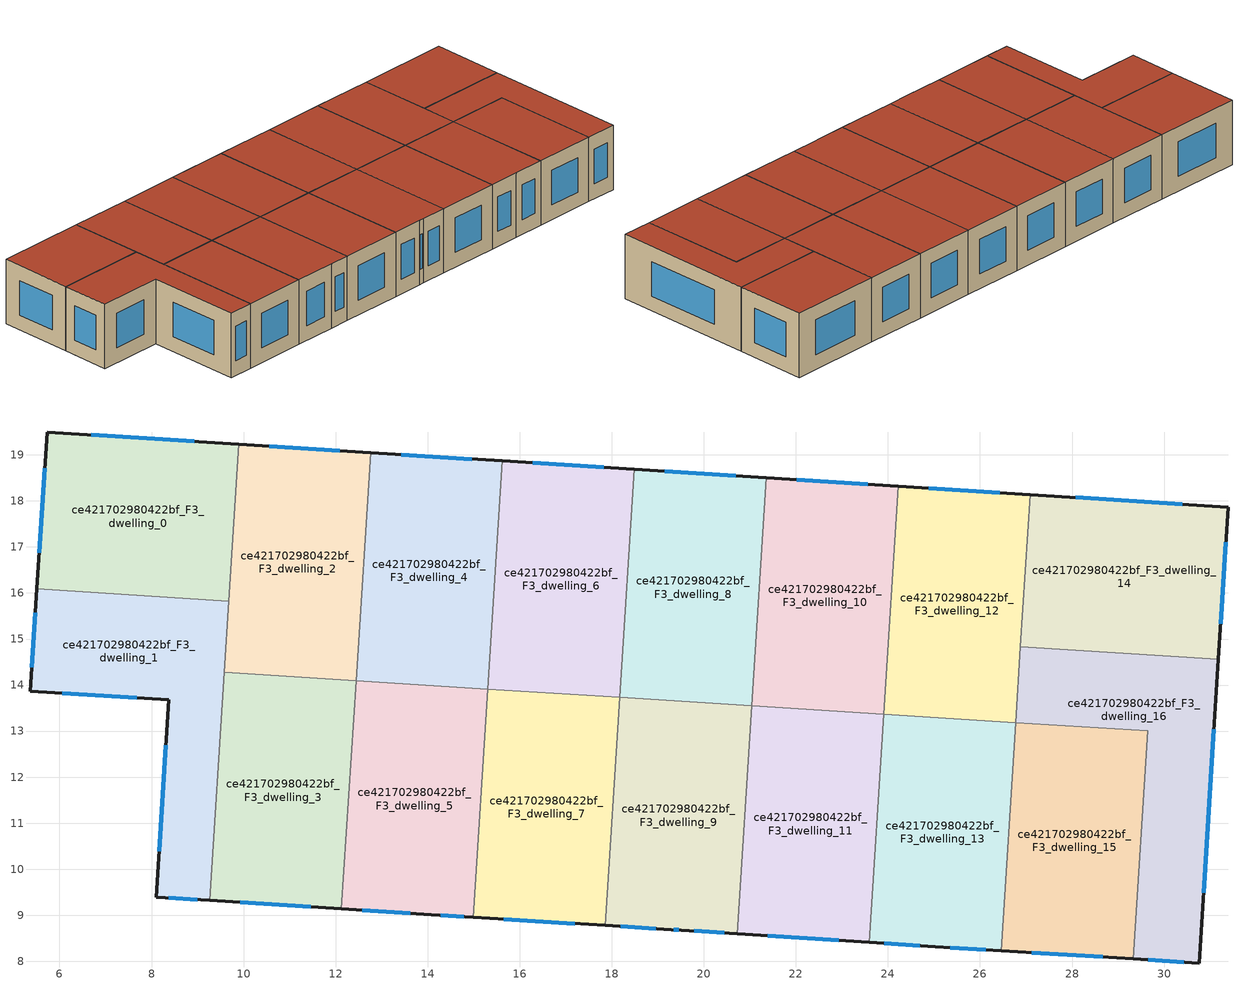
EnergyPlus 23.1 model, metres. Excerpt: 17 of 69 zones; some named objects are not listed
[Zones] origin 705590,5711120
ce421702980422bf_F3_dwelling_0
 floor to ce421702980422bf_F2_dwelling_0 (EU_floor_Construction): 9.89,19.23 9.68,15.82 5.51,16.09 5.73,19.5 z9
 wall outside (EU_wall_Construction): 9.89,19.23 5.73,19.5 5.51,16.09 z9:12
 wall to ce421702980422bf_F3_dwelling_1 (EU_wall_Construction): 5.51,16.09 9.68,15.82 z9:12
 wall to ce421702980422bf_F3_dwelling_2 (EU_wall_Construction): 9.68,15.82 9.89,19.23 z9:12
 window (EU_Window_Construction): 5.68,18.71 5.56,16.88 / 8.93,19.29 6.69,19.44 z9.69:11.31
 roof outside (EU_roof_Construction): 9.68,15.82 9.89,19.23 5.73,19.5 5.51,16.09 z12
ce421702980422bf_F3_dwelling_1
 floor to ce421702980422bf_F2_dwelling_1 (EU_floor_Construction): 9.68,15.82 9.26,9.32 8.1,9.39 8.38,13.68 5.37,13.87 5.51,16.09 z9
 wall outside (EU_wall_Construction): 5.51,16.09 5.37,13.87 8.38,13.68 8.1,9.39 9.26,9.32 z9:12
 wall to ce421702980422bf_F3_dwelling_3 (EU_wall_Construction): 9.26,9.32 9.58,14.28 z9:12
 wall to ce421702980422bf_F3_dwelling_2 (EU_wall_Construction): 9.58,14.28 9.68,15.82 z9:12
 window (EU_Window_Construction): 5.48,15.57 5.4,14.38 / 8.37,9.38 8.99,9.34 / 8.31,12.69 8.17,10.39 / 6.06,13.83 7.68,13.72 z9.69:11.31
 roof outside (EU_roof_Construction): 9.26,9.32 9.68,15.82 5.51,16.09 5.37,13.87 8.38,13.68 8.1,9.39 z12
ce421702980422bf_F3_dwelling_10
 floor to ce421702980422bf_F2_dwelling_10 (EU_floor_Construction): 24.22,18.32 23.91,13.37 21.04,13.55 21.36,18.5 z9
 wall outside (EU_wall_Construction): 24.22,18.32 21.36,18.5 z9:12
 wall to ce421702980422bf_F3_dwelling_12 (EU_wall_Construction): 23.91,13.37 24.22,18.32 z9:12
 wall to ce421702980422bf_F3_dwelling_11 (EU_wall_Construction): 21.04,13.55 23.91,13.37 z9:12
 wall to ce421702980422bf_F3_dwelling_8 (EU_wall_Construction): 21.36,18.5 21.04,13.55 z9:12
 window (EU_Window_Construction): 23.56,18.36 22.02,18.46 z9.69:11.31
 roof outside (EU_roof_Construction): 23.91,13.37 24.22,18.32 21.36,18.5 21.04,13.55 z12
ce421702980422bf_F3_dwelling_11
 floor to ce421702980422bf_F2_dwelling_11 (EU_floor_Construction): 23.91,13.37 23.59,8.41 20.73,8.6 21.04,13.55 z9
 wall outside (EU_wall_Construction): 20.73,8.6 23.59,8.41 z9:12
 wall to ce421702980422bf_F3_dwelling_13 (EU_wall_Construction): 23.59,8.41 23.91,13.37 z9:12
 wall to ce421702980422bf_F3_dwelling_9 (EU_wall_Construction): 21.04,13.55 20.73,8.6 z9:12
 window (EU_Window_Construction): 21.39,8.55 22.93,8.45 z9.69:11.31
 roof outside (EU_roof_Construction): 23.59,8.41 23.91,13.37 21.04,13.55 20.73,8.6 z12
ce421702980422bf_F3_dwelling_12
 floor to ce421702980422bf_F2_dwelling_12 (EU_floor_Construction): 27.09,18.14 26.77,13.18 23.91,13.37 24.22,18.32 z9
 wall outside (EU_wall_Construction): 27.09,18.14 24.22,18.32 z9:12
 wall to ce421702980422bf_F3_dwelling_13 (EU_wall_Construction): 23.91,13.37 26.77,13.18 z9:12
 wall to ce421702980422bf_F3_dwelling_14 (EU_wall_Construction): 26.88,14.84 27.09,18.14 z9:12
 wall to ce421702980422bf_F3_dwelling_16 (EU_wall_Construction): 26.77,13.18 26.88,14.84 z9:12
 window (EU_Window_Construction): 26.43,18.18 24.89,18.28 z9.69:11.31
 roof outside (EU_roof_Construction): 26.77,13.18 27.09,18.14 24.22,18.32 23.91,13.37 z12
ce421702980422bf_F3_dwelling_13
 floor to ce421702980422bf_F2_dwelling_13 (EU_floor_Construction): 26.77,13.18 26.46,8.23 25.03,8.32 23.59,8.41 23.91,13.37 z9
 wall outside (EU_wall_Construction): 23.59,8.41 25.03,8.32 26.46,8.23 z9:12
 wall to ce421702980422bf_F3_dwelling_15 (EU_wall_Construction): 26.46,8.23 26.77,13.18 z9:12
 window (EU_Window_Construction): 25.36,8.3 26.13,8.25 / 23.92,8.39 24.69,8.34 z9.69:11.31
 roof outside (EU_roof_Construction): 26.46,8.23 26.77,13.18 23.91,13.37 23.59,8.41 25.03,8.32 z12
ce421702980422bf_F3_dwelling_14
 floor to ce421702980422bf_F2_dwelling_14 (EU_floor_Construction): 31.39,17.87 31.18,14.56 26.88,14.84 27.09,18.14 z9
 wall outside (EU_wall_Construction): 31.18,14.56 31.39,17.87 27.09,18.14 z9:12
 wall to ce421702980422bf_F3_dwelling_16 (EU_wall_Construction): 26.88,14.84 31.18,14.56 z9:12
 window (EU_Window_Construction): 31.23,15.33 31.34,17.1 / 30.4,17.93 28.09,18.08 z9.69:11.31
 roof outside (EU_roof_Construction): 31.18,14.56 31.39,17.87 27.09,18.14 26.88,14.84 z12
ce421702980422bf_F3_dwelling_15
 floor to ce421702980422bf_F2_dwelling_15 (EU_floor_Construction): 29.64,13 29.33,8.05 26.46,8.23 26.77,13.18 z9
 wall outside (EU_wall_Construction): 26.46,8.23 29.33,8.05 z9:12
 wall to ce421702980422bf_F3_dwelling_16 (EU_wall_Construction): 29.33,8.05 29.64,13 26.77,13.18 z9:12
 window (EU_Window_Construction): 27.12,8.19 28.66,8.09 z9.69:11.31
 roof outside (EU_roof_Construction): 29.33,8.05 29.64,13 26.77,13.18 26.46,8.23 z12
ce421702980422bf_F3_dwelling_16
 floor to ce421702980422bf_F2_dwelling_16 (EU_floor_Construction): 31.18,14.56 30.76,7.96 29.33,8.05 29.64,13 26.77,13.18 26.88,14.84 z9
 wall outside (EU_wall_Construction): 29.33,8.05 30.76,7.96 31.18,14.56 z9:12
 window (EU_Window_Construction): 30.86,9.49 31.08,13.04 / 29.66,8.03 30.43,7.98 z9.69:11.31
 roof outside (EU_roof_Construction): 30.76,7.96 31.18,14.56 26.88,14.84 26.77,13.18 29.64,13 29.33,8.05 z12
ce421702980422bf_F3_dwelling_2
 floor to ce421702980422bf_F2_dwelling_2 (EU_floor_Construction): 12.76,19.05 12.44,14.09 9.58,14.28 9.89,19.23 z9
 wall outside (EU_wall_Construction): 12.76,19.05 9.89,19.23 z9:12
 wall to ce421702980422bf_F3_dwelling_4 (EU_wall_Construction): 12.44,14.09 12.76,19.05 z9:12
 wall to ce421702980422bf_F3_dwelling_3 (EU_wall_Construction): 9.58,14.28 12.44,14.09 z9:12
 window (EU_Window_Construction): 12.09,19.09 10.56,19.19 z9.69:11.31
 roof outside (EU_roof_Construction): 12.44,14.09 12.76,19.05 9.89,19.23 9.58,14.28 z12
ce421702980422bf_F3_dwelling_3
 floor to ce421702980422bf_F2_dwelling_3 (EU_floor_Construction): 12.44,14.09 12.13,9.14 9.26,9.32 9.58,14.28 z9
 wall outside (EU_wall_Construction): 9.26,9.32 12.13,9.14 z9:12
 wall to ce421702980422bf_F3_dwelling_5 (EU_wall_Construction): 12.13,9.14 12.44,14.09 z9:12
 window (EU_Window_Construction): 9.93,9.28 11.46,9.18 z9.69:11.31
 roof outside (EU_roof_Construction): 12.13,9.14 12.44,14.09 9.58,14.28 9.26,9.32 z12
ce421702980422bf_F3_dwelling_4
 floor to ce421702980422bf_F2_dwelling_4 (EU_floor_Construction): 15.62,18.87 15.31,13.91 12.44,14.09 12.76,19.05 z9
 wall outside (EU_wall_Construction): 15.62,18.87 12.76,19.05 z9:12
 wall to ce421702980422bf_F3_dwelling_5 (EU_wall_Construction): 12.44,14.09 15.31,13.91 z9:12
 wall to ce421702980422bf_F3_dwelling_6 (EU_wall_Construction): 15.31,13.91 15.62,18.87 z9:12
 window (EU_Window_Construction): 14.96,18.91 13.42,19.01 z9.69:11.31
 roof outside (EU_roof_Construction): 15.31,13.91 15.62,18.87 12.76,19.05 12.44,14.09 z12
ce421702980422bf_F3_dwelling_5
 floor to ce421702980422bf_F2_dwelling_5 (EU_floor_Construction): 15.31,13.91 14.99,8.95 14.07,9.01 12.13,9.14 12.44,14.09 z9
 wall outside (EU_wall_Construction): 12.13,9.14 14.07,9.01 14.99,8.95 z9:12
 wall to ce421702980422bf_F3_dwelling_7 (EU_wall_Construction): 14.99,8.95 15.31,13.91 z9:12
 window (EU_Window_Construction): 14.29,9 14.78,8.97 / 12.58,9.11 13.62,9.04 z9.69:11.31
 roof outside (EU_roof_Construction): 14.99,8.95 15.31,13.91 12.44,14.09 12.13,9.14 14.07,9.01 z12
ce421702980422bf_F3_dwelling_6
 floor to ce421702980422bf_F2_dwelling_6 (EU_floor_Construction): 18.49,18.69 18.17,13.73 15.31,13.91 15.62,18.87 z9
 wall outside (EU_wall_Construction): 18.49,18.69 15.62,18.87 z9:12
 wall to ce421702980422bf_F3_dwelling_7 (EU_wall_Construction): 15.31,13.91 18.17,13.73 z9:12
 wall to ce421702980422bf_F3_dwelling_8 (EU_wall_Construction): 18.17,13.73 18.49,18.69 z9:12
 window (EU_Window_Construction): 17.83,18.73 16.29,18.83 z9.69:11.31
 roof outside (EU_roof_Construction): 18.17,13.73 18.49,18.69 15.62,18.87 15.31,13.91 z12
ce421702980422bf_F3_dwelling_7
 floor to ce421702980422bf_F2_dwelling_7 (EU_floor_Construction): 18.17,13.73 17.86,8.78 14.99,8.95 15.31,13.91 z9
 wall outside (EU_wall_Construction): 14.99,8.95 17.86,8.78 z9:12
 wall to ce421702980422bf_F3_dwelling_9 (EU_wall_Construction): 17.86,8.78 18.17,13.73 z9:12
 window (EU_Window_Construction): 15.66,8.91 17.2,8.82 z9.69:11.31
 roof outside (EU_roof_Construction): 17.86,8.78 18.17,13.73 15.31,13.91 14.99,8.95 z12
ce421702980422bf_F3_dwelling_8
 floor to ce421702980422bf_F2_dwelling_8 (EU_floor_Construction): 21.36,18.5 21.04,13.55 18.17,13.73 18.49,18.69 z9
 wall outside (EU_wall_Construction): 21.36,18.5 18.49,18.69 z9:12
 wall to ce421702980422bf_F3_dwelling_9 (EU_wall_Construction): 18.17,13.73 21.04,13.55 z9:12
 window (EU_Window_Construction): 20.69,18.55 19.15,18.64 z9.69:11.31
 roof outside (EU_roof_Construction): 21.04,13.55 21.36,18.5 18.49,18.69 18.17,13.73 z12
ce421702980422bf_F3_dwelling_9
 floor to ce421702980422bf_F2_dwelling_9 (EU_floor_Construction): 21.04,13.55 20.73,8.6 19.51,8.67 19.29,8.69 17.86,8.78 18.17,13.73 z9
 wall outside (EU_wall_Construction): 17.86,8.78 19.29,8.69 19.51,8.67 20.73,8.6 z9:12
 window (EU_Window_Construction): 19.34,8.68 19.46,8.68 / 18.19,8.76 18.96,8.71 / 19.79,8.66 20.44,8.61 z9.69:11.31
 roof outside (EU_roof_Construction): 20.73,8.6 21.04,13.55 18.17,13.73 17.86,8.78 19.29,8.69 19.51,8.67 z12
[Building]
EU S2 Campaign: North Axis=0; Terrain=City; Solar Distribution=FullExterior
[Site:Location]
London: Latitude=51.5; Longitude=-0.5; Time Zone=0; Elevation=25
[SizingPeriod:WeatherFileDays]
AnnualSizingPeriod: Begin Month=1; Begin Day of Month=1; End Month=12; End Day of Month=31; Day of Week for Start Day=Monday; Use Weather File Daylight Saving Period=No; Use Weather File Rain and Snow Indicators=No
[MATERIAL]
EU_InternalMass_Material: Roughness=MediumRough; Thickness=0.1; Conductivity=1; Density=1800; Specific Heat=900; Thermal Absorptance=0.9; Solar Absorptance=0.7; Visible Absorptance=0.7
[MATERIAL:NOMASS] Roughness=MediumRough; Thermal Absorptance=0.9; Solar Absorptance=0.7; Visible Absorptance=0.7
Name | Thermal Resistance
EU_wall_NoMass | 0.635353
EU_roof_NoMass | 0.675062
EU_floor_NoMass | 1.96382
[WINDOWMATERIAL:SIMPLEGLAZINGSYSTEM]
EU_Window_SimpleGlazing: UFactor=2.96269; Solar Heat Gain Coefficient=0.76; Visible Transmittance=0.76
[CONSTRUCTION]
EU_wall_Construction: EU_wall_NoMass
EU_roof_Construction: EU_roof_NoMass
EU_floor_Construction: EU_floor_NoMass
EU_InternalMass_Construction: EU_InternalMass_Material
EU_Window_Construction: EU_Window_SimpleGlazing
[ZONE] Type=1; Multiplier=1; Ceiling Height=autocalculate; Floor Area=autocalculate; Part of Total Floor Area=Yes
Name | Volume
ce421702980422bf_F3_dwelling_0 | 42.7866
ce421702980422bf_F3_dwelling_1; ce421702980422bf_F3_dwelling_10; ce421702980422bf_F3_dwelling_14 | 42.7874
ce421702980422bf_F3_dwelling_11; ce421702980422bf_F3_dwelling_3 | 42.7859
ce421702980422bf_F3_dwelling_12; ce421702980422bf_F3_dwelling_4; ce421702980422bf_F3_dwelling_5 | 42.783
ce421702980422bf_F3_dwelling_13 | 42.7852
ce421702980422bf_F3_dwelling_15 | 42.78
ce421702980422bf_F3_dwelling_16 | 42.8035
ce421702980422bf_F3_dwelling_2 | 42.7896
ce421702980422bf_F3_dwelling_6 | 42.7793
ce421702980422bf_F3_dwelling_7 | 42.7903
ce421702980422bf_F3_dwelling_8 | 42.7808
ce421702980422bf_F3_dwelling_9 | 42.7771
[INTERNALMASS] Construction=EU_InternalMass_Construction
Name | Zone or ZoneList | Surface Area
ce421702980422bf_F3_dwelling_0_EU_InternalMass | ce421702980422bf_F3_dwelling_0 | 14.2633
ce421702980422bf_F3_dwelling_1_EU_InternalMass | ce421702980422bf_F3_dwelling_1 | 14.2622
ce421702980422bf_F3_dwelling_2_EU_InternalMass | ce421702980422bf_F3_dwelling_2 | 14.2632
ce421702980422bf_F3_dwelling_3_EU_InternalMass | ce421702980422bf_F3_dwelling_3 | 14.2627
ce421702980422bf_F3_dwelling_4_EU_InternalMass | ce421702980422bf_F3_dwelling_4 | 14.2614
ce421702980422bf_F3_dwelling_5_EU_InternalMass | ce421702980422bf_F3_dwelling_5 | 14.2612
ce421702980422bf_F3_dwelling_6_EU_InternalMass | ce421702980422bf_F3_dwelling_6 | 14.26
ce421702980422bf_F3_dwelling_7_EU_InternalMass | ce421702980422bf_F3_dwelling_7 | 14.2625
ce421702980422bf_F3_dwelling_8_EU_InternalMass | ce421702980422bf_F3_dwelling_8 | 14.2605
ce421702980422bf_F3_dwelling_9_EU_InternalMass | ce421702980422bf_F3_dwelling_9 | 14.259
ce421702980422bf_F3_dwelling_10_EU_InternalMass | ce421702980422bf_F3_dwelling_10 | 14.2615
ce421702980422bf_F3_dwelling_11_EU_InternalMass | ce421702980422bf_F3_dwelling_11 | 14.2616
ce421702980422bf_F3_dwelling_12_EU_InternalMass | ce421702980422bf_F3_dwelling_12 | 14.2635
ce421702980422bf_F3_dwelling_13_EU_InternalMass | ce421702980422bf_F3_dwelling_13 | 14.2599
ce421702980422bf_F3_dwelling_14_EU_InternalMass | ce421702980422bf_F3_dwelling_14 | 14.262
ce421702980422bf_F3_dwelling_15_EU_InternalMass | ce421702980422bf_F3_dwelling_15 | 14.2594
ce421702980422bf_F3_dwelling_16_EU_InternalMass | ce421702980422bf_F3_dwelling_16 | 14.2674
[OTHEREQUIPMENT] Fuel Type=Electricity; Design Level Calculation Method=Watts/Area; Power per Zone Floor Area=1; Fraction Latent=0; Fraction Radiant=0; Fraction Lost=0; Carbon Dioxide Generation Rate=0; EndUse Subcategory=EU_Step8_InternalGains
Name | Zone or ZoneList or Space or SpaceList | Schedule
EU_Step8_InternalGain_ce421702980422bf_F3_dwelling_0_f000 | ce421702980422bf_F3_dwelling_0 | EU_Step8_GainSchedule_ce421702980422bf_F3_dwelling_0_f000
EU_Step8_InternalGain_ce421702980422bf_F3_dwelling_1_f000 | ce421702980422bf_F3_dwelling_1 | EU_Step8_GainSchedule_ce421702980422bf_F3_dwelling_1_f000
EU_Step8_InternalGain_ce421702980422bf_F3_dwelling_2_f000 | ce421702980422bf_F3_dwelling_2 | EU_Step8_GainSchedule_ce421702980422bf_F3_dwelling_2_f000
EU_Step8_InternalGain_ce421702980422bf_F3_dwelling_3_f000 | ce421702980422bf_F3_dwelling_3 | EU_Step8_GainSchedule_ce421702980422bf_F3_dwelling_3_f000
EU_Step8_InternalGain_ce421702980422bf_F3_dwelling_4_f000 | ce421702980422bf_F3_dwelling_4 | EU_Step8_GainSchedule_ce421702980422bf_F3_dwelling_4_f000
EU_Step8_InternalGain_ce421702980422bf_F3_dwelling_5_f000 | ce421702980422bf_F3_dwelling_5 | EU_Step8_GainSchedule_ce421702980422bf_F3_dwelling_5_f000
EU_Step8_InternalGain_ce421702980422bf_F3_dwelling_6_f000 | ce421702980422bf_F3_dwelling_6 | EU_Step8_GainSchedule_ce421702980422bf_F3_dwelling_6_f000
EU_Step8_InternalGain_ce421702980422bf_F3_dwelling_7_f000 | ce421702980422bf_F3_dwelling_7 | EU_Step8_GainSchedule_ce421702980422bf_F3_dwelling_7_f000
EU_Step8_InternalGain_ce421702980422bf_F3_dwelling_8_f000 | ce421702980422bf_F3_dwelling_8 | EU_Step8_GainSchedule_ce421702980422bf_F3_dwelling_8_f000
EU_Step8_InternalGain_ce421702980422bf_F3_dwelling_9_f000 | ce421702980422bf_F3_dwelling_9 | EU_Step8_GainSchedule_ce421702980422bf_F3_dwelling_9_f000
EU_Step8_InternalGain_ce421702980422bf_F3_dwelling_10_f000 | ce421702980422bf_F3_dwelling_10 | EU_Step8_GainSchedule_ce421702980422bf_F3_dwelling_10_f000
EU_Step8_InternalGain_ce421702980422bf_F3_dwelling_11_f000 | ce421702980422bf_F3_dwelling_11 | EU_Step8_GainSchedule_ce421702980422bf_F3_dwelling_11_f000
EU_Step8_InternalGain_ce421702980422bf_F3_dwelling_12_f000 | ce421702980422bf_F3_dwelling_12 | EU_Step8_GainSchedule_ce421702980422bf_F3_dwelling_12_f000
EU_Step8_InternalGain_ce421702980422bf_F3_dwelling_13_f000 | ce421702980422bf_F3_dwelling_13 | EU_Step8_GainSchedule_ce421702980422bf_F3_dwelling_13_f000
EU_Step8_InternalGain_ce421702980422bf_F3_dwelling_14_f000 | ce421702980422bf_F3_dwelling_14 | EU_Step8_GainSchedule_ce421702980422bf_F3_dwelling_14_f000
EU_Step8_InternalGain_ce421702980422bf_F3_dwelling_15_f000 | ce421702980422bf_F3_dwelling_15 | EU_Step8_GainSchedule_ce421702980422bf_F3_dwelling_15_f000
EU_Step8_InternalGain_ce421702980422bf_F3_dwelling_16_f000 | ce421702980422bf_F3_dwelling_16 | EU_Step8_GainSchedule_ce421702980422bf_F3_dwelling_16_f000
[ZONEVENTILATION:DESIGNFLOWRATE] Schedule=EU_AlwaysOn; Design Flow Rate Calculation Method=AirChanges/Hour; Air Changes per Hour=0.555504; Ventilation Type=Natural; Fan Pressure Rise=0; Fan Total Efficiency=1; Constant Term Coefficient=1; Temperature Term Coefficient=0; Velocity Term Coefficient=0; Velocity Squared Term Coefficient=0; Minimum Indoor Temperature=-100; Maximum Indoor Temperature=100; Delta Temperature=-100; Minimum Outdoor Temperature=-100; Maximum Outdoor Temperature=100; Maximum Wind Speed=40
Name | Zone or ZoneList or Space or SpaceList
EU_ConstantAir_ce421702980422bf_F3_dwelling_0 | ce421702980422bf_F3_dwelling_0
EU_ConstantAir_ce421702980422bf_F3_dwelling_1 | ce421702980422bf_F3_dwelling_1
EU_ConstantAir_ce421702980422bf_F3_dwelling_2 | ce421702980422bf_F3_dwelling_2
EU_ConstantAir_ce421702980422bf_F3_dwelling_3 | ce421702980422bf_F3_dwelling_3
EU_ConstantAir_ce421702980422bf_F3_dwelling_4 | ce421702980422bf_F3_dwelling_4
EU_ConstantAir_ce421702980422bf_F3_dwelling_5 | ce421702980422bf_F3_dwelling_5
EU_ConstantAir_ce421702980422bf_F3_dwelling_6 | ce421702980422bf_F3_dwelling_6
EU_ConstantAir_ce421702980422bf_F3_dwelling_7 | ce421702980422bf_F3_dwelling_7
EU_ConstantAir_ce421702980422bf_F3_dwelling_8 | ce421702980422bf_F3_dwelling_8
EU_ConstantAir_ce421702980422bf_F3_dwelling_9 | ce421702980422bf_F3_dwelling_9
EU_ConstantAir_ce421702980422bf_F3_dwelling_10 | ce421702980422bf_F3_dwelling_10
EU_ConstantAir_ce421702980422bf_F3_dwelling_11 | ce421702980422bf_F3_dwelling_11
EU_ConstantAir_ce421702980422bf_F3_dwelling_12 | ce421702980422bf_F3_dwelling_12
EU_ConstantAir_ce421702980422bf_F3_dwelling_13 | ce421702980422bf_F3_dwelling_13
EU_ConstantAir_ce421702980422bf_F3_dwelling_14 | ce421702980422bf_F3_dwelling_14
EU_ConstantAir_ce421702980422bf_F3_dwelling_15 | ce421702980422bf_F3_dwelling_15
EU_ConstantAir_ce421702980422bf_F3_dwelling_16 | ce421702980422bf_F3_dwelling_16
[HVACTEMPLATE:ZONE:IDEALLOADSAIRSYSTEM] System Availability Schedule=EU_AlwaysOn; Maximum Heating Supply Air Temperature=50; Minimum Cooling Supply Air Temperature=13; Maximum Heating Supply Air Humidity Ratio=0.0156; Minimum Cooling Supply Air Humidity Ratio=0.0077; Heating Limit=NoLimit; Cooling Limit=NoLimit; Heating Availability Schedule=EU_AlwaysOn; Cooling Availability Schedule=EU_CoolingOff; Dehumidification Control Type=ConstantSensibleHeatRatio; Cooling Sensible Heat Ratio=0.7; Dehumidification Setpoint=60; Humidification Control Type=None; Humidification Setpoint=30; Outdoor Air Method=None; Outdoor Air Flow Rate per Person=0.00944; Outdoor Air Flow Rate per Zone Floor Area=0; Outdoor Air Flow Rate per Zone=0; Demand Controlled Ventilation Type=None; Outdoor Air Economizer Type=NoEconomizer; Heat Recovery Type=None; Sensible Heat Recovery Effectiveness=0.7; Latent Heat Recovery Effectiveness=0.65
Name | Template Thermostat
ce421702980422bf_F3_dwelling_0 | EU_HeatOnly_ce421702980422bf_F3_dwelling_0
ce421702980422bf_F3_dwelling_1 | EU_HeatOnly_ce421702980422bf_F3_dwelling_1
ce421702980422bf_F3_dwelling_2 | EU_HeatOnly_ce421702980422bf_F3_dwelling_2
ce421702980422bf_F3_dwelling_3 | EU_HeatOnly_ce421702980422bf_F3_dwelling_3
ce421702980422bf_F3_dwelling_4 | EU_HeatOnly_ce421702980422bf_F3_dwelling_4
ce421702980422bf_F3_dwelling_5 | EU_HeatOnly_ce421702980422bf_F3_dwelling_5
ce421702980422bf_F3_dwelling_6 | EU_HeatOnly_ce421702980422bf_F3_dwelling_6
ce421702980422bf_F3_dwelling_7 | EU_HeatOnly_ce421702980422bf_F3_dwelling_7
ce421702980422bf_F3_dwelling_8 | EU_HeatOnly_ce421702980422bf_F3_dwelling_8
ce421702980422bf_F3_dwelling_9 | EU_HeatOnly_ce421702980422bf_F3_dwelling_9
ce421702980422bf_F3_dwelling_10 | EU_HeatOnly_ce421702980422bf_F3_dwelling_10
ce421702980422bf_F3_dwelling_11 | EU_HeatOnly_ce421702980422bf_F3_dwelling_11
ce421702980422bf_F3_dwelling_12 | EU_HeatOnly_ce421702980422bf_F3_dwelling_12
ce421702980422bf_F3_dwelling_13 | EU_HeatOnly_ce421702980422bf_F3_dwelling_13
ce421702980422bf_F3_dwelling_14 | EU_HeatOnly_ce421702980422bf_F3_dwelling_14
ce421702980422bf_F3_dwelling_15 | EU_HeatOnly_ce421702980422bf_F3_dwelling_15
ce421702980422bf_F3_dwelling_16 | EU_HeatOnly_ce421702980422bf_F3_dwelling_16
[SIZING:ZONE] Zone Cooling Design Supply Air Temperature Input Method=SupplyAirTemperature; Zone Cooling Design Supply Air Temperature=13; Zone Heating Design Supply Air Temperature Input Method=SupplyAirTemperature; Zone Heating Design Supply Air Temperature=50; Zone Cooling Design Supply Air Humidity Ratio=0.008; Zone Heating Design Supply Air Humidity Ratio=0.008; Cooling Design Air Flow Method=DesignDay; Cooling Design Air Flow Rate=0; Cooling Minimum Air Flow per Zone Floor Area=0.000762; Cooling Minimum Air Flow=0; Cooling Minimum Air Flow Fraction=0.2; Heating Design Air Flow Method=DesignDay; Heating Design Air Flow Rate=0; Heating Maximum Air Flow per Zone Floor Area=0.002032; Heating Maximum Air Flow=0.141576; Heating Maximum Air Flow Fraction=0.3; Account for Dedicated Outdoor Air System=No; Dedicated Outdoor Air System Control Strategy=NeutralSupplyAir; Dedicated Outdoor Air Low Setpoint Temperature for Design=autosize; Dedicated Outdoor Air High Setpoint Temperature for Design=autosize; Zone Load Sizing Method=Sensible Load Only No Latent Load; Zone Latent Cooling Design Supply Air Humidity Ratio Input Method=HumidityRatioDifference; Zone Cooling Design Supply Air Humidity Ratio Difference=0.005; Zone Latent Heating Design Supply Air Humidity Ratio Input Method=HumidityRatioDifference; Zone Humidification Design Supply Air Humidity Ratio Difference=0.005
ce421702980422bf_F3_dwelling_0; ce421702980422bf_F3_dwelling_1; ce421702980422bf_F3_dwelling_2; ce421702980422bf_F3_dwelling_3; ce421702980422bf_F3_dwelling_4; ce421702980422bf_F3_dwelling_5; ce421702980422bf_F3_dwelling_6; ce421702980422bf_F3_dwelling_7; ce421702980422bf_F3_dwelling_8; ce421702980422bf_F3_dwelling_9; ce421702980422bf_F3_dwelling_10; ce421702980422bf_F3_dwelling_11; ce421702980422bf_F3_dwelling_12; ce421702980422bf_F3_dwelling_13; ce421702980422bf_F3_dwelling_14; ce421702980422bf_F3_dwelling_15; ce421702980422bf_F3_dwelling_16
[SCHEDULE:CONSTANT]
Name | Hourly Value
EU_AlwaysOn | 1
EU_CoolingOff | 0
[SCHEDULE:FILE] Column Number=1; Rows to Skip at Top=0; Number of Hours of Data=8760; Column Separator=Comma; Interpolate to Timestep=No; Minutes per Item=60; Adjust Schedule for Daylight Savings=Yes
Name | File
EU_Step8_GainSchedule_ce421702980422bf_F3_dwelling_0_f000 | ../../schedules/ce421702980422bf/ce421702980422bf_F3_dwelling_0_f000_gain.csv
EU_Step8_GainSchedule_ce421702980422bf_F3_dwelling_1_f000 | ../../schedules/ce421702980422bf/ce421702980422bf_F3_dwelling_1_f000_gain.csv
EU_Step8_GainSchedule_ce421702980422bf_F3_dwelling_2_f000 | ../../schedules/ce421702980422bf/ce421702980422bf_F3_dwelling_2_f000_gain.csv
EU_Step8_GainSchedule_ce421702980422bf_F3_dwelling_3_f000 | ../../schedules/ce421702980422bf/ce421702980422bf_F3_dwelling_3_f000_gain.csv
EU_Step8_GainSchedule_ce421702980422bf_F3_dwelling_4_f000 | ../../schedules/ce421702980422bf/ce421702980422bf_F3_dwelling_4_f000_gain.csv
EU_Step8_GainSchedule_ce421702980422bf_F3_dwelling_5_f000 | ../../schedules/ce421702980422bf/ce421702980422bf_F3_dwelling_5_f000_gain.csv
EU_Step8_GainSchedule_ce421702980422bf_F3_dwelling_6_f000 | ../../schedules/ce421702980422bf/ce421702980422bf_F3_dwelling_6_f000_gain.csv
EU_Step8_GainSchedule_ce421702980422bf_F3_dwelling_7_f000 | ../../schedules/ce421702980422bf/ce421702980422bf_F3_dwelling_7_f000_gain.csv
EU_Step8_GainSchedule_ce421702980422bf_F3_dwelling_8_f000 | ../../schedules/ce421702980422bf/ce421702980422bf_F3_dwelling_8_f000_gain.csv
EU_Step8_GainSchedule_ce421702980422bf_F3_dwelling_9_f000 | ../../schedules/ce421702980422bf/ce421702980422bf_F3_dwelling_9_f000_gain.csv
EU_Step8_GainSchedule_ce421702980422bf_F3_dwelling_10_f000 | ../../schedules/ce421702980422bf/ce421702980422bf_F3_dwelling_10_f000_gain.csv
EU_Step8_GainSchedule_ce421702980422bf_F3_dwelling_11_f000 | ../../schedules/ce421702980422bf/ce421702980422bf_F3_dwelling_11_f000_gain.csv
EU_Step8_GainSchedule_ce421702980422bf_F3_dwelling_12_f000 | ../../schedules/ce421702980422bf/ce421702980422bf_F3_dwelling_12_f000_gain.csv
EU_Step8_GainSchedule_ce421702980422bf_F3_dwelling_13_f000 | ../../schedules/ce421702980422bf/ce421702980422bf_F3_dwelling_13_f000_gain.csv
EU_Step8_GainSchedule_ce421702980422bf_F3_dwelling_14_f000 | ../../schedules/ce421702980422bf/ce421702980422bf_F3_dwelling_14_f000_gain.csv
EU_Step8_GainSchedule_ce421702980422bf_F3_dwelling_15_f000 | ../../schedules/ce421702980422bf/ce421702980422bf_F3_dwelling_15_f000_gain.csv
EU_Step8_GainSchedule_ce421702980422bf_F3_dwelling_16_f000 | ../../schedules/ce421702980422bf/ce421702980422bf_F3_dwelling_16_f000_gain.csv
